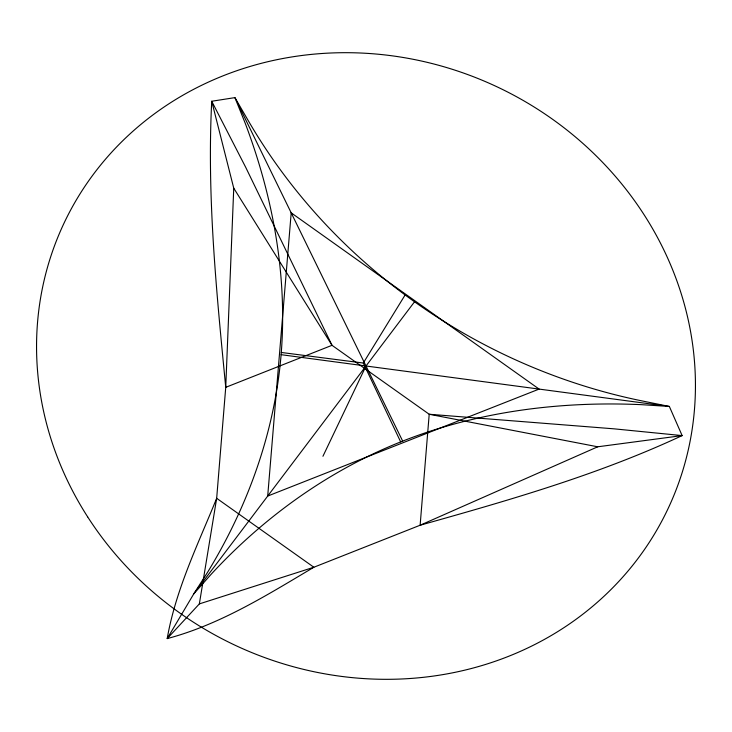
<?xml version="1.0" encoding="UTF-8"?>
<svg xmlns="http://www.w3.org/2000/svg" width="732" height="732" viewBox="0 0 732 732"><rect width="100%" height="100%" fill="white"/><g stroke="black" fill="none" stroke-linecap="round" stroke-linejoin="round"><path stroke-width="1.1" d="M225.74 387.329L233.746 188.161L211.731 101.254L234.908 97.621L248.651 121.32C332.41 265.204 479.204 367.656 641.918 400.889L669.35 406.461L682.133 435.595C598.309 474.757 508.978 500.276 420.131 525.228L313.863 567.245L199.351 603.9L167.198 638.597C175.762 589.48 198.079 544.151 216.672 498.3L225.74 387.329C216.526 292.333 206.827 196.798 211.731 101.254L245.732 167.363L332.017 345.312L429.208 414.257L597.715 446.795L682.133 435.595L614.038 428.833L429.208 414.257L420.131 525.228L597.715 446.795M281.106 354.681C287.621 275.845 272.981 196.396 245.019 122.747L234.908 97.621L402.682 441.103C478.38 411.329 560.63 400.999 641.598 404.677L669.35 406.461L281.106 354.681C274.756 431.743 247.938 506.224 207.751 572.003L193.742 593.917L167.198 638.597C220.167 624.542 267.18 594.988 313.863 567.245L216.672 498.3L199.351 603.9M322.94 456.274L366 366M400.669 441.908L363.301 363.035L404.842 295.408M414.211 302.215L193.742 593.917L211.063 574.364C264.261 516.737 329.546 469.889 402.682 441.103M225.74 387.329L332.017 345.312L233.746 188.161M281.289 352.458L363.301 363.035M291.199 212.847L267.702 496.058L539.109 389.085L291.199 212.847M87.657 516.874A334.048 308.401 25.5 0 0 657.803 528.367A334.048 308.401 25.5 0 0 352.531 52.759A334.048 308.401 25.5 0 0 87.657 516.874"/></g></svg>
